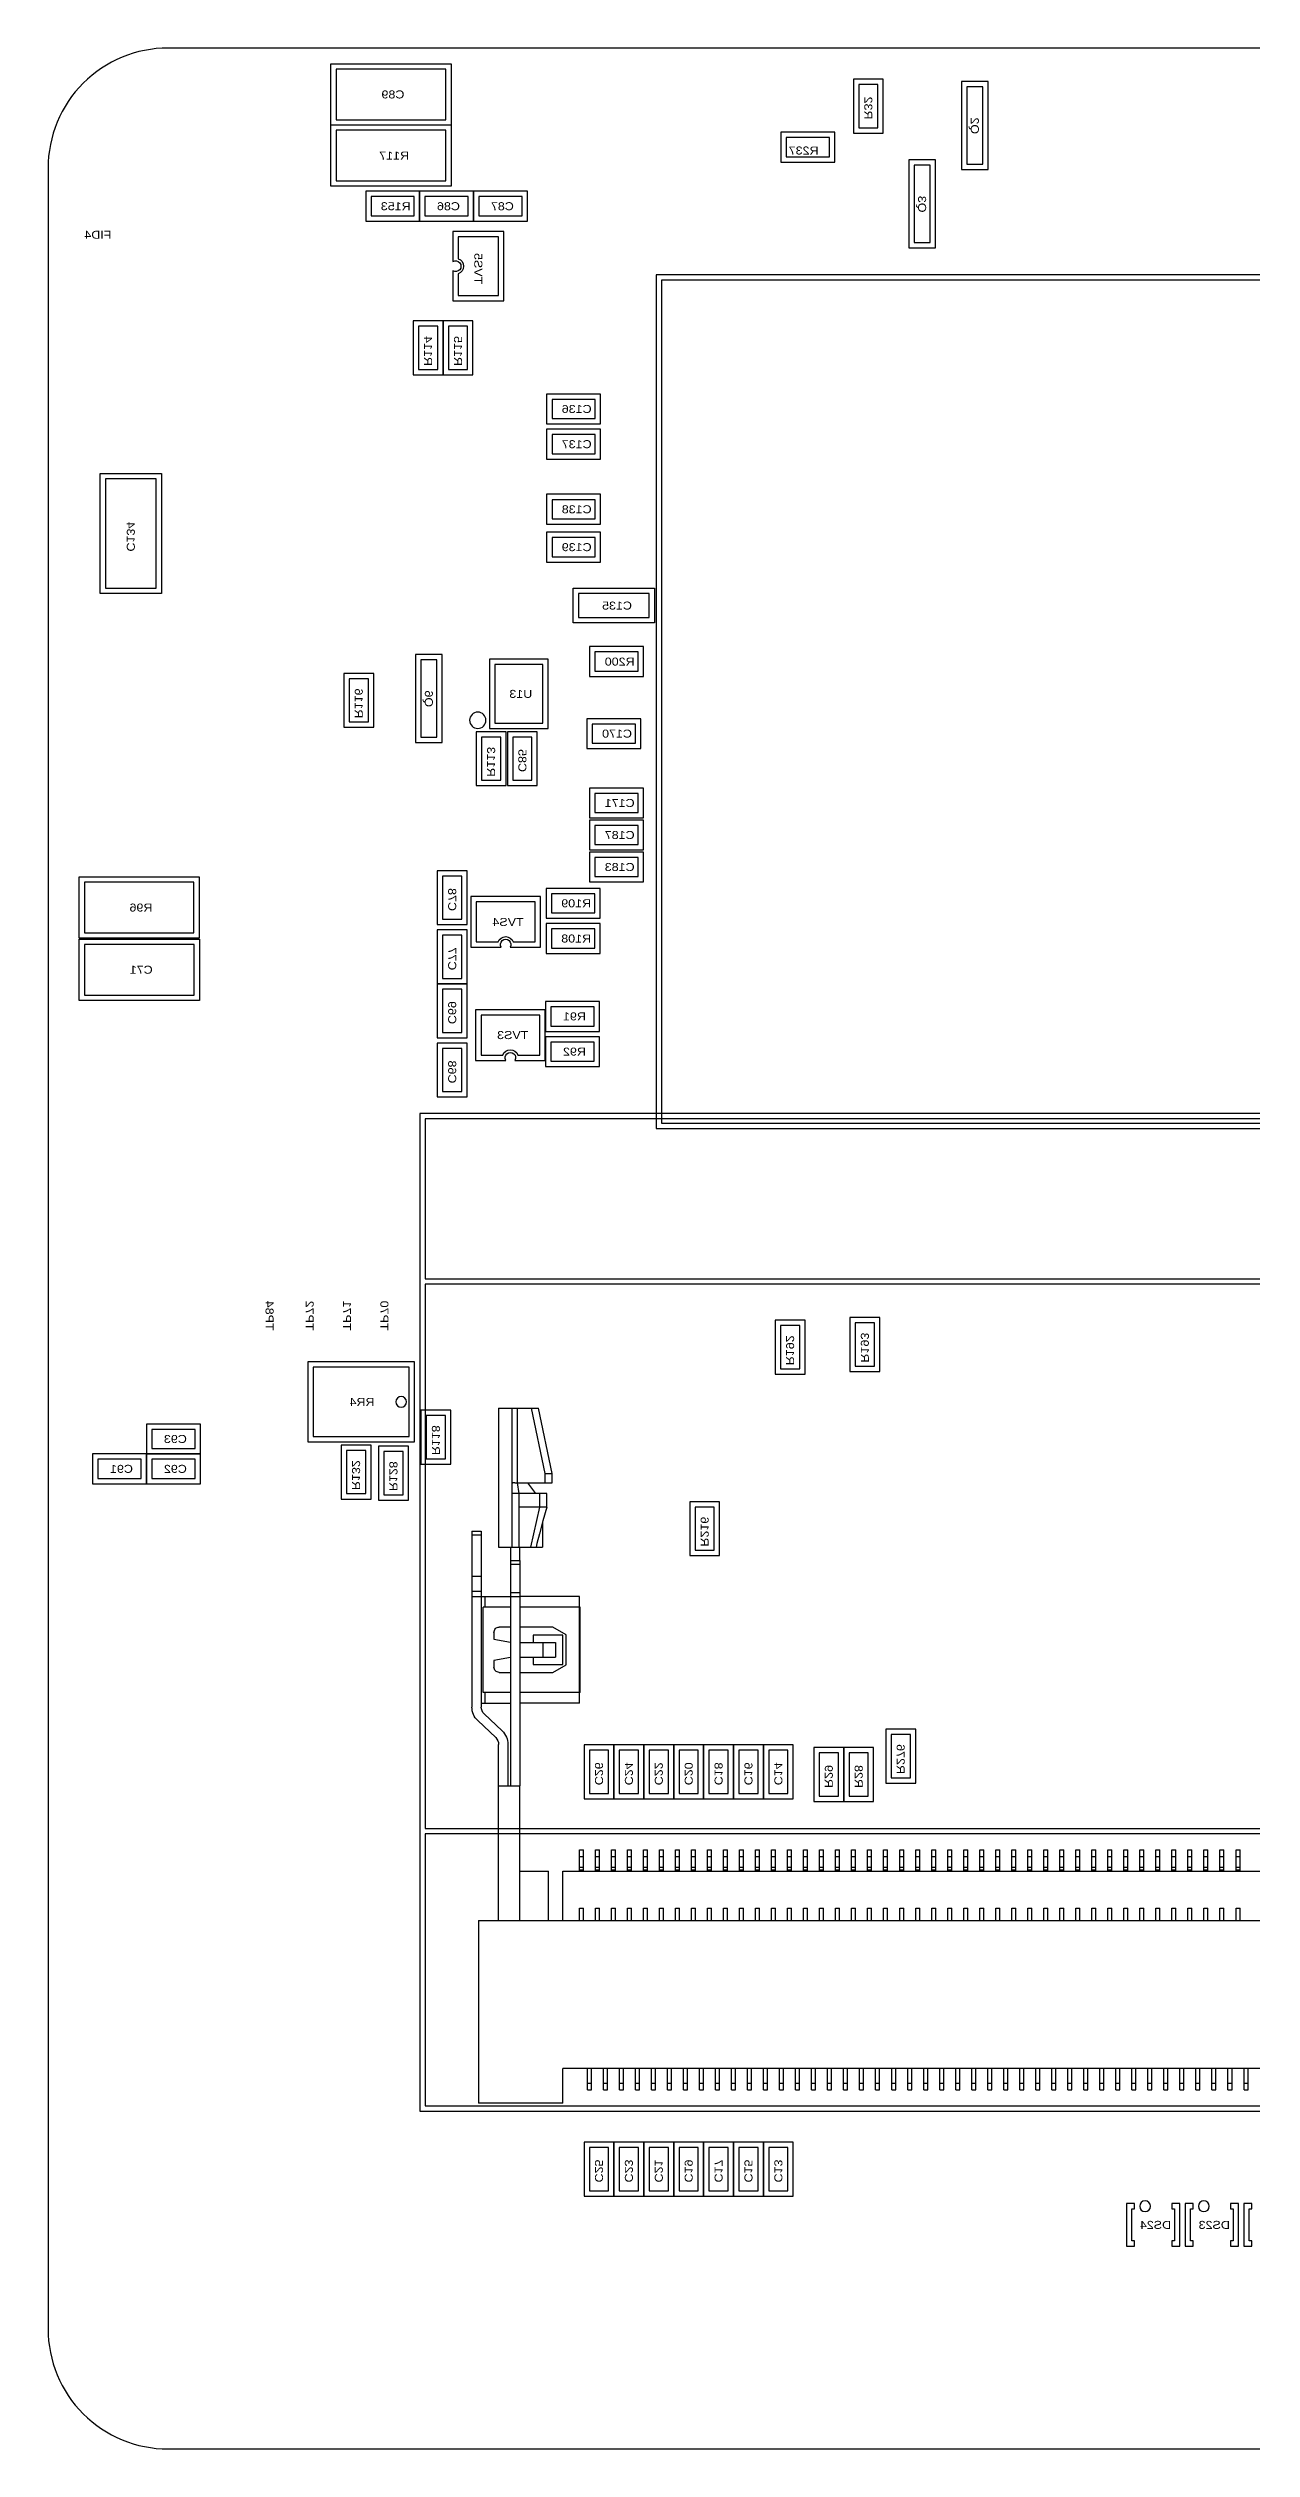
# Model space of a CAD drawing. Extents: x -90 to 0, y 0 to 90.
# Drawn here: x -90 to -44.9, y 0 to 90 of the extents above; entities that cross this region are included whole.
import ezdxf

# ---------------------------------------------------------------- set-up
doc = ezdxf.new("R2010")
doc.units = 0
for name, color, linetype in [('BOARD', 85, 'CONTINUOUS'), ('COMPONENTI', 12, 'CONTINUOUS'), ('REFERENCE', 142, 'CONTINUOUS')]:
    doc.layers.add(name, color=color, linetype=linetype)

msp = doc.modelspace()

# ---------------------------------------------------------------- linework, layer by layer
at = {"layer": 'BOARD'}
msp.add_lwpolyline([(-85.5, 0), (-4.5, 0, 0.414214), (0, 4.5), (0, 85.5, 0.414214), (-4.5, 90), (-85.5, 90, 0.414214), (-90, 85.5), (-90, 4.5, 0.414214)], format="xyb", close=True, dxfattribs=at)
at = {"layer": 'COMPONENTI'}
for points in [[(-74.9, 89.41), (-74.9, 87.11), (-79.4, 87.11), (-79.4, 89.41)], [(-79.2, 87.31), (-75.1, 87.31), (-75.1, 89.21), (-79.2, 89.21)], [(-59.83, 86.81), (-58.71, 86.81), (-58.71, 88.83), (-59.83, 88.83)], [(-59.63, 88.63), (-59.63, 87.01), (-58.91, 87.01), (-58.91, 88.63)], [(-54.78, 88.75), (-55.78, 88.75), (-55.78, 85.45), (-54.78, 85.45)], [(-54.98, 85.65), (-54.98, 88.55), (-55.58, 88.55), (-55.58, 85.65)], [(-74.9, 87.12), (-74.9, 84.82), (-79.4, 84.82), (-79.4, 87.12)], [(-79.2, 85.02), (-75.1, 85.02), (-75.1, 86.92), (-79.2, 86.92)], [(-60.525, 85.725), (-60.525, 86.845), (-62.545, 86.845), (-62.545, 85.725)], [(-62.345, 85.925), (-60.725, 85.925), (-60.725, 86.645), (-62.345, 86.645)], [(-57.755, 82.51), (-56.755, 82.51), (-56.755, 85.81), (-57.755, 85.81)], [(-57.555, 85.61), (-57.555, 82.71), (-56.955, 82.71), (-56.955, 85.61)], [(-78.1, 84.63), (-78.1, 83.51), (-76.08, 83.51), (-76.08, 84.63)], [(-74.06, 83.51), (-74.06, 84.63), (-76.08, 84.63), (-76.08, 83.51)], [(-74.06, 84.63), (-74.06, 83.51), (-72.04, 83.51), (-72.04, 84.63)], [(-76.28, 84.43), (-77.9, 84.43), (-77.9, 83.71), (-76.28, 83.71)], [(-75.88, 83.71), (-74.26, 83.71), (-74.26, 84.43), (-75.88, 84.43)], [(-72.24, 84.43), (-73.86, 84.43), (-73.86, 83.71), (-72.24, 83.71)], [(-10.72, 81.5), (-67.22, 81.5), (-67.22, 49.5), (-10.72, 49.5)], [(-43.02, 49.7), (-43.02, 81.3), (-67.02, 81.3), (-67.02, 49.7)], [(-76.32, 77.75), (-75.2, 77.75), (-75.2, 79.77), (-76.32, 79.77)], [(-76.12, 79.57), (-76.12, 77.95), (-75.4, 77.95), (-75.4, 79.57)], [(-75.2, 77.75), (-74.08, 77.75), (-74.08, 79.77), (-75.2, 79.77)], [(-75, 79.57), (-75, 77.95), (-74.28, 77.95), (-74.28, 79.57)], [(-71.32, 77.03), (-71.32, 75.91), (-69.3, 75.91), (-69.3, 77.03)], [(-69.5, 76.83), (-71.12, 76.83), (-71.12, 76.11), (-69.5, 76.11)], [(-71.32, 75.71), (-71.32, 74.59), (-69.3, 74.59), (-69.3, 75.71)], [(-69.5, 75.51), (-71.12, 75.51), (-71.12, 74.79), (-69.5, 74.79)], [(-85.75, 69.55), (-88.05, 69.55), (-88.05, 74.05), (-85.75, 74.05)], [(-87.85, 73.85), (-87.85, 69.75), (-85.95, 69.75), (-85.95, 73.85)], [(-71.32, 73.27), (-71.32, 72.15), (-69.3, 72.15), (-69.3, 73.27)], [(-69.5, 73.07), (-71.12, 73.07), (-71.12, 72.35), (-69.5, 72.35)], [(-71.32, 71.85), (-71.32, 70.73), (-69.3, 70.73), (-69.3, 71.85)], [(-69.5, 71.65), (-71.12, 71.65), (-71.12, 70.93), (-69.5, 70.93)], [(-70.325, 68.45), (-70.325, 69.75), (-67.275, 69.75), (-67.275, 68.45)], [(-67.475, 69.55), (-70.125, 69.55), (-70.125, 68.65), (-67.475, 68.65)], [(-69.71, 67.56), (-69.71, 66.44), (-67.69, 66.44), (-67.69, 67.56)], [(-76.235, 63.97), (-75.235, 63.97), (-75.235, 67.27), (-76.235, 67.27)], [(-76.035, 67.07), (-76.035, 64.17), (-75.435, 64.17), (-75.435, 67.07)], [(-73.46, 67.09), (-73.46, 64.49), (-71.26, 64.49), (-71.26, 67.09)], [(-71.46, 66.89), (-73.26, 66.89), (-73.26, 64.69), (-71.46, 64.69)], [(-67.89, 67.36), (-69.51, 67.36), (-69.51, 66.64), (-67.89, 66.64)], [(-77.8, 66.56), (-78.92, 66.56), (-78.92, 64.54), (-77.8, 64.54)], [(-78, 64.74), (-78, 66.36), (-78.72, 66.36), (-78.72, 64.74)], [(-69.81, 64.86), (-69.81, 63.74), (-67.79, 63.74), (-67.79, 64.86)], [(-73.96, 62.35), (-72.84, 62.35), (-72.84, 64.37), (-73.96, 64.37)], [(-73.76, 64.17), (-73.76, 62.55), (-73.04, 62.55), (-73.04, 64.17)], [(-71.67, 64.37), (-72.79, 64.37), (-72.79, 62.35), (-71.67, 62.35)], [(-71.87, 62.55), (-71.87, 64.17), (-72.59, 64.17), (-72.59, 62.55)], [(-67.99, 64.66), (-69.61, 64.66), (-69.61, 63.94), (-67.99, 63.94)], [(-69.71, 62.26), (-69.71, 61.14), (-67.69, 61.14), (-67.69, 62.26)], [(-67.89, 62.06), (-69.51, 62.06), (-69.51, 61.34), (-67.89, 61.34)], [(-69.71, 61.06), (-69.71, 59.94), (-67.69, 59.94), (-67.69, 61.06)], [(-67.89, 60.86), (-69.51, 60.86), (-69.51, 60.14), (-67.89, 60.14)], [(-69.71, 59.86), (-69.71, 58.74), (-67.69, 58.74), (-67.69, 59.86)], [(-67.89, 59.66), (-69.51, 59.66), (-69.51, 58.94), (-67.89, 58.94)], [(-88.84, 56.63), (-88.84, 58.93), (-84.34, 58.93), (-84.34, 56.63)], [(-84.54, 58.73), (-88.64, 58.73), (-88.64, 56.83), (-84.54, 56.83)], [(-75.42, 57.14), (-74.3, 57.14), (-74.3, 59.16), (-75.42, 59.16)], [(-75.22, 58.96), (-75.22, 57.34), (-74.5, 57.34), (-74.5, 58.96)], [(-69.32, 57.38), (-69.32, 58.5), (-71.34, 58.5), (-71.34, 57.38)], [(-71.14, 57.58), (-69.52, 57.58), (-69.52, 58.3), (-71.14, 58.3)], [(-74.3, 56.94), (-75.42, 56.94), (-75.42, 54.92), (-74.3, 54.92)], [(-74.5, 55.12), (-74.5, 56.74), (-75.22, 56.74), (-75.22, 55.12)], [(-69.32, 56.06), (-69.32, 57.18), (-71.34, 57.18), (-71.34, 56.06)], [(-71.14, 56.26), (-69.52, 56.26), (-69.52, 56.98), (-71.14, 56.98)], [(-88.83, 54.3), (-88.83, 56.6), (-84.33, 56.6), (-84.33, 54.3)], [(-84.53, 56.4), (-88.63, 56.4), (-88.63, 54.5), (-84.53, 54.5)], [(-75.42, 52.9), (-74.3, 52.9), (-74.3, 54.92), (-75.42, 54.92)], [(-75.22, 54.72), (-75.22, 53.1), (-74.5, 53.1), (-74.5, 54.72)], [(-69.34, 53.14), (-69.34, 54.26), (-71.36, 54.26), (-71.36, 53.14)], [(-71.16, 53.34), (-69.54, 53.34), (-69.54, 54.06), (-71.16, 54.06)], [(-74.3, 52.7), (-75.42, 52.7), (-75.42, 50.68), (-74.3, 50.68)], [(-74.5, 50.88), (-74.5, 52.5), (-75.22, 52.5), (-75.22, 50.88)], [(-69.34, 51.82), (-69.34, 52.94), (-71.36, 52.94), (-71.36, 51.82)], [(-71.16, 52.02), (-69.54, 52.02), (-69.54, 52.74), (-71.16, 52.74)], [(-0.67, 12.66), (-0.67, 50.06), (-76.07, 50.06), (-76.07, 12.66)], [(-75.87, 43.86), (-0.87, 43.86), (-0.87, 49.86), (-75.87, 49.86)], [(-75.87, 23.26), (-0.87, 23.26), (-0.87, 43.66), (-75.87, 43.66)], [(-62.76, 40.29), (-61.64, 40.29), (-61.64, 42.31), (-62.76, 42.31)], [(-58.84, 42.41), (-59.96, 42.41), (-59.96, 40.39), (-58.84, 40.39)], [(-62.56, 42.11), (-62.56, 40.49), (-61.84, 40.49), (-61.84, 42.11)], [(-59.04, 40.59), (-59.04, 42.21), (-59.76, 42.21), (-59.76, 40.59)], [(-76.27, 37.75), (-76.27, 40.75), (-80.27, 40.75), (-80.27, 37.75)], [(-80.07, 37.95), (-76.47, 37.95), (-76.47, 40.55), (-80.07, 40.55)], [(-74.91, 38.94), (-76.03, 38.94), (-76.03, 36.92), (-74.91, 36.92)], [(-75.11, 37.12), (-75.11, 38.74), (-75.83, 38.74), (-75.83, 37.12)], [(-84.29, 37.3), (-84.29, 38.42), (-86.31, 38.42), (-86.31, 37.3)], [(-86.11, 37.5), (-84.49, 37.5), (-84.49, 38.22), (-86.11, 38.22)], [(-88.33, 37.3), (-88.33, 36.18), (-86.31, 36.18), (-86.31, 37.3)], [(-86.51, 37.1), (-88.13, 37.1), (-88.13, 36.38), (-86.51, 36.38)], [(-84.29, 36.18), (-84.29, 37.3), (-86.31, 37.3), (-86.31, 36.18)], [(-86.11, 36.38), (-84.49, 36.38), (-84.49, 37.1), (-86.11, 37.1)], [(-77.9, 37.63), (-79.02, 37.63), (-79.02, 35.61), (-77.9, 35.61)], [(-78.1, 35.81), (-78.1, 37.43), (-78.82, 37.43), (-78.82, 35.81)], [(-77.62, 35.57), (-76.5, 35.57), (-76.5, 37.59), (-77.62, 37.59)], [(-77.42, 37.39), (-77.42, 35.77), (-76.7, 35.77), (-76.7, 37.39)], [(-64.84, 35.51), (-65.96, 35.51), (-65.96, 33.49), (-64.84, 33.49)], [(-65.04, 33.69), (-65.04, 35.31), (-65.76, 35.31), (-65.76, 33.69)], [(-69.92, 24.37), (-68.8, 24.37), (-68.8, 26.39), (-69.92, 26.39)], [(-69.72, 26.19), (-69.72, 24.57), (-69, 24.57), (-69, 26.19)], [(-68.8, 24.37), (-67.68, 24.37), (-67.68, 26.39), (-68.8, 26.39)], [(-68.6, 26.19), (-68.6, 24.57), (-67.88, 24.57), (-67.88, 26.19)], [(-67.68, 24.37), (-66.56, 24.37), (-66.56, 26.39), (-67.68, 26.39)], [(-67.48, 26.19), (-67.48, 24.57), (-66.76, 24.57), (-66.76, 26.19)], [(-66.56, 24.37), (-65.44, 24.37), (-65.44, 26.39), (-66.56, 26.39)], [(-66.36, 26.19), (-66.36, 24.57), (-65.64, 24.57), (-65.64, 26.19)], [(-65.44, 24.37), (-64.32, 24.37), (-64.32, 26.39), (-65.44, 26.39)], [(-65.24, 26.19), (-65.24, 24.57), (-64.52, 24.57), (-64.52, 26.19)], [(-64.32, 24.37), (-63.2, 24.37), (-63.2, 26.39), (-64.32, 26.39)], [(-64.12, 26.19), (-64.12, 24.57), (-63.4, 24.57), (-63.4, 26.19)], [(-63.2, 24.37), (-62.08, 24.37), (-62.08, 26.39), (-63.2, 26.39)], [(-63, 26.19), (-63, 24.57), (-62.28, 24.57), (-62.28, 26.19)], [(-61.31, 24.27), (-60.19, 24.27), (-60.19, 26.29), (-61.31, 26.29)], [(-60.19, 24.27), (-59.07, 24.27), (-59.07, 26.29), (-60.19, 26.29)], [(-57.49, 26.98), (-58.61, 26.98), (-58.61, 24.96), (-57.49, 24.96)], [(-57.69, 25.16), (-57.69, 26.78), (-58.41, 26.78), (-58.41, 25.16)], [(-61.11, 26.09), (-61.11, 24.47), (-60.39, 24.47), (-60.39, 26.09)], [(-59.99, 26.09), (-59.99, 24.47), (-59.27, 24.47), (-59.27, 26.09)], [(-75.87, 12.86), (-0.87, 12.86), (-0.87, 23.06), (-75.87, 23.06)], [(-69.92, 9.48), (-68.8, 9.48), (-68.8, 11.5), (-69.92, 11.5)], [(-69.72, 11.3), (-69.72, 9.68), (-69, 9.68), (-69, 11.3)], [(-68.8, 9.48), (-67.68, 9.48), (-67.68, 11.5), (-68.8, 11.5)], [(-68.6, 11.3), (-68.6, 9.68), (-67.88, 9.68), (-67.88, 11.3)], [(-67.68, 9.48), (-66.56, 9.48), (-66.56, 11.5), (-67.68, 11.5)], [(-67.48, 11.3), (-67.48, 9.68), (-66.76, 9.68), (-66.76, 11.3)], [(-66.56, 9.48), (-65.44, 9.48), (-65.44, 11.5), (-66.56, 11.5)], [(-66.36, 11.3), (-66.36, 9.68), (-65.64, 9.68), (-65.64, 11.3)], [(-65.44, 9.48), (-64.32, 9.48), (-64.32, 11.5), (-65.44, 11.5)], [(-65.24, 11.3), (-65.24, 9.68), (-64.52, 9.68), (-64.52, 11.3)], [(-64.32, 9.48), (-63.2, 9.48), (-63.2, 11.5), (-64.32, 11.5)], [(-64.12, 11.3), (-64.12, 9.68), (-63.4, 9.68), (-63.4, 11.3)], [(-63.2, 9.48), (-62.08, 9.48), (-62.08, 11.5), (-63.2, 11.5)], [(-63, 11.3), (-63, 9.68), (-62.28, 9.68), (-62.28, 11.3)], [(-49.6, 9.2), (-49.6, 7.6), (-49.3, 7.6), (-49.3, 7.8), (-49.4, 7.8), (-49.4, 9), (-49.3, 9), (-49.3, 9.2)], [(-47.9, 9.2), (-47.9, 9), (-47.8, 9), (-47.8, 7.8), (-47.9, 7.8), (-47.9, 7.6), (-47.6, 7.6), (-47.6, 9.2)], [(-47.4, 9.2), (-47.4, 7.6), (-47.1, 7.6), (-47.1, 7.8), (-47.2, 7.8), (-47.2, 9), (-47.1, 9), (-47.1, 9.2)], [(-45.7, 9.2), (-45.7, 9), (-45.6, 9), (-45.6, 7.8), (-45.7, 7.8), (-45.7, 7.6), (-45.4, 7.6), (-45.4, 9.2)], [(-45.2, 9.2), (-45.2, 7.6), (-44.9, 7.6), (-44.9, 7.8), (-45, 7.8), (-45, 9), (-44.9, 9), (-44.9, 9.2)]]:
    msp.add_lwpolyline(points, close=True, dxfattribs=at)
for points in [[(-72.93, 83.12), (-74.83, 83.12), (-74.83, 81.9932, -1.732076), (-74.83, 81.6468), (-74.83, 80.52), (-72.93, 80.52)], [(-73.13, 80.72), (-73.13, 82.92), (-74.63, 82.92), (-74.63, 82.1028, -0.707071), (-74.63, 81.5372), (-74.63, 80.72)], [(-73.5941, 64.8, 1), (-74.2059, 64.8, 1)], [(-74.155, 58.19), (-74.155, 56.29), (-73.0282, 56.29, -1.732076), (-72.6818, 56.29), (-71.555, 56.29), (-71.555, 58.19)], [(-71.755, 57.99), (-73.955, 57.99), (-73.955, 56.49), (-73.1378, 56.49, -0.707071), (-72.5722, 56.49), (-71.755, 56.49)], [(-73.98, 53.95), (-73.98, 52.05), (-72.8532, 52.05, -1.732076), (-72.5068, 52.05), (-71.38, 52.05), (-71.38, 53.95)], [(-71.58, 53.75), (-73.78, 53.75), (-73.78, 52.25), (-72.9628, 52.25, -0.707071), (-72.3972, 52.25), (-71.58, 52.25)], [(-76.57, 39.25, 1), (-76.97, 39.25, 1)], [(-48.6961, 9.1, 1), (-49.1039, 9.1, 1)], [(-46.4961, 9.1, 1), (-46.9039, 9.1, 1)]]:
    msp.add_lwpolyline(points, format="xyb", close=True, dxfattribs=at)
for points in [[(-73.12, 39.01), (-71.625, 39.01)], [(-73.12, 39.01), (-73.12, 33.81)], [(-72.62, 39.01), (-72.62, 33.81)], [(-72.4141, 36.21), (-72.4141, 39.01)], [(-71.3802, 36.56), (-71.8844, 39.01)], [(-71.12, 36.56), (-71.625, 39.01)], [(-72.62, 36.21), (-72.5933, 36.21)], [(-72.4141, 36.21), (-71.12, 36.21)], [(-72.3531, 35.81), (-72.4141, 36.21)], [(-71.7243, 35.81), (-72.02, 36.21)], [(-71.3802, 36.56), (-71.12, 36.56)], [(-71.3802, 36.21), (-71.3802, 36.56)], [(-71.12, 36.21), (-71.12, 36.56)], [(-71.3193, 35.81), (-72.62, 35.81)], [(-72.3531, 33.81), (-72.3531, 35.81)], [(-71.3193, 35.31), (-72.3531, 35.31)], [(-71.9082, 33.81), (-71.5747, 35.31)], [(-71.5747, 35.31), (-71.5747, 35.81)], [(-71.3193, 35.31), (-71.4603, 34.7884)], [(-71.3193, 35.31), (-71.3193, 35.81)], [(-74.12, 34.41), (-73.77, 34.41)], [(-74.12, 34.41), (-74.12, 27.81)], [(-74.12, 34.2718), (-73.77, 34.2718)], [(-73.77, 34.41), (-73.77, 27.81)], [(-71.59, 34.3018), (-71.6847, 33.9381)], [(-71.4603, 34.7884), (-71.59, 34.3018)], [(-71.47, 34.752), (-71.47, 33.81)], [(-73.12, 33.81), (-71.47, 33.81)], [(-72.67, 33.81), (-72.67, 33.31)], [(-72.67, 33.31), (-72.32, 33.31)], [(-72.67, 33.31), (-72.67, 24.86)], [(-72.32, 33.31), (-72.32, 33.81)], [(-72.32, 33.31), (-72.32, 24.86)], [(-71.6841, 33.9407), (-71.7176, 33.81)], [(-71.7018, 33.8712), (-71.7173, 33.81)], [(-74.12, 32.7128), (-73.77, 32.7128)], [(-72.67, 33.1709), (-72.32, 33.1709)], [(-74.12, 32.16), (-73.77, 32.16)], [(-74.12, 31.96), (-72.67, 31.96)], [(-72.67, 31.56), (-73.695, 31.56)], [(-73.695, 28.36), (-73.695, 31.56)], [(-73.62, 31.56), (-73.62, 31.96)], [(-72.67, 32.0991), (-72.32, 32.0991)], [(-72.67, 31.96), (-72.32, 31.96)], [(-70.095, 31.96), (-72.32, 31.96)], [(-70.07, 31.56), (-72.32, 31.56)], [(-70.095, 27.96), (-70.095, 31.96)], [(-70.07, 28.36), (-70.07, 31.56)], [(-73.295, 30.61), (-73.295, 30.36)], [(-72.67, 30.81), (-73.095, 30.81)], [(-71.095, 30.81), (-72.32, 30.81)], [(-70.595, 30.5213), (-71.095, 30.81)], [(-73.295, 30.36), (-72.67, 30.2484)], [(-72.32, 30.235), (-70.995, 30.235)], [(-70.72, 30.51), (-71.82, 30.51)], [(-71.82, 30.51), (-71.82, 30.235)], [(-71.445, 29.685), (-71.445, 30.235)], [(-70.995, 30.235), (-70.995, 29.685)], [(-70.72, 29.41), (-70.72, 30.51)], [(-70.595, 29.3987), (-70.595, 30.5213)], [(-72.67, 29.6716), (-73.295, 29.56)], [(-73.295, 29.56), (-73.295, 29.31)], [(-73.095, 29.11), (-72.67, 29.11)], [(-72.32, 29.685), (-70.995, 29.685)], [(-72.32, 29.11), (-71.095, 29.11)], [(-71.82, 29.685), (-71.82, 29.41)], [(-71.82, 29.41), (-70.72, 29.41)], [(-71.095, 29.11), (-70.595, 29.3987)], [(-73.77, 27.96), (-72.67, 27.96)], [(-72.67, 28.36), (-73.695, 28.36)], [(-73.62, 27.96), (-73.62, 28.36)], [(-70.07, 28.36), (-72.32, 28.36)], [(-70.095, 27.96), (-72.32, 27.96)], [(-73.2291, 26.6639), (-73.9018, 27.3022)], [(-73.6609, 27.5561), (-72.9882, 26.9178)], [(-73.12, 19.81), (-73.12, 26.41)], [(-72.77, 26.41), (-72.77, 24.86)], [(-73.12, 24.86), (-72.32, 24.86)], [(-72.32, 19.81), (-72.32, 24.86)], [(-72.32, 21.66), (-71.25, 21.66)], [(-71.25, 19.81), (-71.25, 21.66)], [(-70.72, 21.66), (-22.17, 21.66)], [(-70.72, 19.81), (-70.72, 21.66)], [(-70.095, 22.46), (-69.945, 22.46)], [(-70.095, 21.66), (-70.095, 22.46)], [(-70.095, 22.21), (-69.945, 22.21)], [(-70.095, 21.81), (-69.945, 21.81)], [(-70.095, 21.71), (-69.945, 21.71)], [(-69.945, 21.66), (-69.945, 22.46)], [(-69.495, 22.46), (-69.345, 22.46)], [(-69.495, 21.66), (-69.495, 22.46)], [(-69.495, 22.21), (-69.345, 22.21)], [(-69.495, 21.81), (-69.345, 21.81)], [(-69.495, 21.71), (-69.345, 21.71)], [(-69.345, 21.66), (-69.345, 22.46)], [(-68.895, 22.46), (-68.745, 22.46)], [(-68.895, 21.66), (-68.895, 22.46)], [(-68.895, 22.21), (-68.745, 22.21)], [(-68.895, 21.81), (-68.745, 21.81)], [(-68.895, 21.71), (-68.745, 21.71)], [(-68.745, 21.66), (-68.745, 22.46)], [(-68.295, 22.46), (-68.145, 22.46)], [(-68.295, 21.66), (-68.295, 22.46)], [(-68.295, 22.21), (-68.145, 22.21)], [(-68.295, 21.81), (-68.145, 21.81)], [(-68.295, 21.71), (-68.145, 21.71)], [(-68.145, 21.66), (-68.145, 22.46)], [(-67.695, 22.46), (-67.545, 22.46)], [(-67.695, 21.66), (-67.695, 22.46)], [(-67.695, 22.21), (-67.545, 22.21)], [(-67.695, 21.81), (-67.545, 21.81)], [(-67.695, 21.71), (-67.545, 21.71)], [(-67.545, 21.66), (-67.545, 22.46)], [(-67.095, 22.46), (-66.945, 22.46)], [(-67.095, 21.66), (-67.095, 22.46)], [(-67.095, 22.21), (-66.945, 22.21)], [(-67.095, 21.81), (-66.945, 21.81)], [(-67.095, 21.71), (-66.945, 21.71)], [(-66.945, 21.66), (-66.945, 22.46)], [(-66.495, 22.46), (-66.345, 22.46)], [(-66.495, 21.66), (-66.495, 22.46)], [(-66.495, 22.21), (-66.345, 22.21)], [(-66.495, 21.81), (-66.345, 21.81)], [(-66.495, 21.71), (-66.345, 21.71)], [(-66.345, 21.66), (-66.345, 22.46)], [(-65.895, 22.46), (-65.745, 22.46)], [(-65.895, 21.66), (-65.895, 22.46)], [(-65.895, 22.21), (-65.745, 22.21)], [(-65.895, 21.81), (-65.745, 21.81)], [(-65.895, 21.71), (-65.745, 21.71)], [(-65.745, 21.66), (-65.745, 22.46)], [(-65.295, 22.46), (-65.145, 22.46)], [(-65.295, 21.66), (-65.295, 22.46)], [(-65.295, 22.21), (-65.145, 22.21)], [(-65.295, 21.81), (-65.145, 21.81)], [(-65.295, 21.71), (-65.145, 21.71)], [(-65.145, 21.66), (-65.145, 22.46)], [(-64.695, 22.46), (-64.545, 22.46)], [(-64.695, 21.66), (-64.695, 22.46)], [(-64.695, 22.21), (-64.545, 22.21)], [(-64.695, 21.81), (-64.545, 21.81)], [(-64.695, 21.71), (-64.545, 21.71)], [(-64.545, 21.66), (-64.545, 22.46)], [(-64.095, 22.46), (-63.945, 22.46)], [(-64.095, 21.66), (-64.095, 22.46)], [(-64.095, 22.21), (-63.945, 22.21)], [(-64.095, 21.81), (-63.945, 21.81)], [(-64.095, 21.71), (-63.945, 21.71)], [(-63.945, 21.66), (-63.945, 22.46)], [(-63.495, 22.46), (-63.345, 22.46)], [(-63.495, 21.66), (-63.495, 22.46)], [(-63.495, 22.21), (-63.345, 22.21)], [(-63.495, 21.81), (-63.345, 21.81)], [(-63.495, 21.71), (-63.345, 21.71)], [(-63.345, 21.66), (-63.345, 22.46)], [(-62.895, 22.46), (-62.745, 22.46)], [(-62.895, 21.66), (-62.895, 22.46)], [(-62.895, 22.21), (-62.745, 22.21)], [(-62.895, 21.81), (-62.745, 21.81)], [(-62.895, 21.71), (-62.745, 21.71)], [(-62.745, 21.66), (-62.745, 22.46)], [(-62.295, 22.46), (-62.145, 22.46)], [(-62.295, 21.66), (-62.295, 22.46)], [(-62.295, 22.21), (-62.145, 22.21)], [(-62.295, 21.81), (-62.145, 21.81)], [(-62.295, 21.71), (-62.145, 21.71)], [(-62.145, 21.66), (-62.145, 22.46)], [(-61.695, 22.46), (-61.545, 22.46)], [(-61.695, 21.66), (-61.695, 22.46)], [(-61.695, 22.21), (-61.545, 22.21)], [(-61.695, 21.81), (-61.545, 21.81)], [(-61.695, 21.71), (-61.545, 21.71)], [(-61.545, 21.66), (-61.545, 22.46)], [(-61.095, 22.46), (-60.945, 22.46)], [(-61.095, 21.66), (-61.095, 22.46)], [(-61.095, 22.21), (-60.945, 22.21)], [(-61.095, 21.81), (-60.945, 21.81)], [(-61.095, 21.71), (-60.945, 21.71)], [(-60.945, 21.66), (-60.945, 22.46)], [(-60.495, 22.46), (-60.345, 22.46)], [(-60.495, 21.66), (-60.495, 22.46)], [(-60.495, 22.21), (-60.345, 22.21)], [(-60.495, 21.81), (-60.345, 21.81)], [(-60.495, 21.71), (-60.345, 21.71)], [(-60.345, 21.66), (-60.345, 22.46)], [(-59.895, 22.46), (-59.745, 22.46)], [(-59.895, 21.66), (-59.895, 22.46)], [(-59.895, 22.21), (-59.745, 22.21)], [(-59.895, 21.81), (-59.745, 21.81)], [(-59.895, 21.71), (-59.745, 21.71)], [(-59.745, 21.66), (-59.745, 22.46)], [(-59.295, 22.46), (-59.145, 22.46)], [(-59.295, 21.66), (-59.295, 22.46)], [(-59.295, 22.21), (-59.145, 22.21)], [(-59.295, 21.81), (-59.145, 21.81)], [(-59.295, 21.71), (-59.145, 21.71)], [(-59.145, 21.66), (-59.145, 22.46)], [(-58.695, 22.46), (-58.545, 22.46)], [(-58.695, 21.66), (-58.695, 22.46)], [(-58.695, 22.21), (-58.545, 22.21)], [(-58.695, 21.81), (-58.545, 21.81)], [(-58.695, 21.71), (-58.545, 21.71)], [(-58.545, 21.66), (-58.545, 22.46)], [(-58.095, 22.46), (-57.945, 22.46)], [(-58.095, 21.66), (-58.095, 22.46)], [(-58.095, 22.21), (-57.945, 22.21)], [(-58.095, 21.81), (-57.945, 21.81)], [(-58.095, 21.71), (-57.945, 21.71)], [(-57.945, 21.66), (-57.945, 22.46)], [(-57.495, 22.46), (-57.345, 22.46)], [(-57.495, 21.66), (-57.495, 22.46)], [(-57.495, 22.21), (-57.345, 22.21)], [(-57.495, 21.81), (-57.345, 21.81)], [(-57.495, 21.71), (-57.345, 21.71)], [(-57.345, 21.66), (-57.345, 22.46)], [(-56.895, 22.46), (-56.745, 22.46)], [(-56.895, 21.66), (-56.895, 22.46)], [(-56.895, 22.21), (-56.745, 22.21)], [(-56.895, 21.81), (-56.745, 21.81)], [(-56.895, 21.71), (-56.745, 21.71)], [(-56.745, 21.66), (-56.745, 22.46)], [(-56.295, 22.46), (-56.145, 22.46)], [(-56.295, 21.66), (-56.295, 22.46)], [(-56.295, 22.21), (-56.145, 22.21)], [(-56.295, 21.81), (-56.145, 21.81)], [(-56.295, 21.71), (-56.145, 21.71)], [(-56.145, 21.66), (-56.145, 22.46)], [(-55.695, 22.46), (-55.545, 22.46)], [(-55.695, 21.66), (-55.695, 22.46)], [(-55.695, 22.21), (-55.545, 22.21)], [(-55.695, 21.81), (-55.545, 21.81)], [(-55.695, 21.71), (-55.545, 21.71)], [(-55.545, 21.66), (-55.545, 22.46)], [(-55.095, 22.46), (-54.945, 22.46)], [(-55.095, 21.66), (-55.095, 22.46)], [(-55.095, 22.21), (-54.945, 22.21)], [(-55.095, 21.81), (-54.945, 21.81)], [(-55.095, 21.71), (-54.945, 21.71)], [(-54.945, 21.66), (-54.945, 22.46)], [(-54.495, 22.46), (-54.345, 22.46)], [(-54.495, 21.66), (-54.495, 22.46)], [(-54.495, 22.21), (-54.345, 22.21)], [(-54.495, 21.81), (-54.345, 21.81)], [(-54.495, 21.71), (-54.345, 21.71)], [(-54.345, 21.66), (-54.345, 22.46)], [(-53.895, 22.46), (-53.745, 22.46)], [(-53.895, 21.66), (-53.895, 22.46)], [(-53.895, 22.21), (-53.745, 22.21)], [(-53.895, 21.81), (-53.745, 21.81)], [(-53.895, 21.71), (-53.745, 21.71)], [(-53.745, 21.66), (-53.745, 22.46)], [(-53.295, 22.46), (-53.145, 22.46)], [(-53.295, 21.66), (-53.295, 22.46)], [(-53.295, 22.21), (-53.145, 22.21)], [(-53.295, 21.81), (-53.145, 21.81)], [(-53.295, 21.71), (-53.145, 21.71)], [(-53.145, 21.66), (-53.145, 22.46)], [(-52.695, 22.46), (-52.545, 22.46)], [(-52.695, 21.66), (-52.695, 22.46)], [(-52.695, 22.21), (-52.545, 22.21)], [(-52.695, 21.81), (-52.545, 21.81)], [(-52.695, 21.71), (-52.545, 21.71)], [(-52.545, 21.66), (-52.545, 22.46)], [(-52.095, 22.46), (-51.945, 22.46)], [(-52.095, 21.66), (-52.095, 22.46)], [(-52.095, 22.21), (-51.945, 22.21)], [(-52.095, 21.81), (-51.945, 21.81)], [(-52.095, 21.71), (-51.945, 21.71)], [(-51.945, 21.66), (-51.945, 22.46)], [(-51.495, 22.46), (-51.345, 22.46)], [(-51.495, 21.66), (-51.495, 22.46)], [(-51.495, 22.21), (-51.345, 22.21)], [(-51.495, 21.81), (-51.345, 21.81)], [(-51.495, 21.71), (-51.345, 21.71)], [(-51.345, 21.66), (-51.345, 22.46)], [(-50.895, 22.46), (-50.745, 22.46)], [(-50.895, 21.66), (-50.895, 22.46)], [(-50.895, 22.21), (-50.745, 22.21)], [(-50.895, 21.81), (-50.745, 21.81)], [(-50.895, 21.71), (-50.745, 21.71)], [(-50.745, 21.66), (-50.745, 22.46)], [(-50.295, 22.46), (-50.145, 22.46)], [(-50.295, 21.66), (-50.295, 22.46)], [(-50.295, 22.21), (-50.145, 22.21)], [(-50.295, 21.81), (-50.145, 21.81)], [(-50.295, 21.71), (-50.145, 21.71)], [(-50.145, 21.66), (-50.145, 22.46)], [(-49.695, 22.46), (-49.545, 22.46)], [(-49.695, 21.66), (-49.695, 22.46)], [(-49.695, 22.21), (-49.545, 22.21)], [(-49.695, 21.81), (-49.545, 21.81)], [(-49.695, 21.71), (-49.545, 21.71)], [(-49.545, 21.66), (-49.545, 22.46)], [(-49.095, 22.46), (-48.945, 22.46)], [(-49.095, 21.66), (-49.095, 22.46)], [(-49.095, 22.21), (-48.945, 22.21)], [(-49.095, 21.81), (-48.945, 21.81)], [(-49.095, 21.71), (-48.945, 21.71)], [(-48.945, 21.66), (-48.945, 22.46)], [(-48.495, 22.46), (-48.345, 22.46)], [(-48.495, 21.66), (-48.495, 22.46)], [(-48.495, 22.21), (-48.345, 22.21)], [(-48.495, 21.81), (-48.345, 21.81)], [(-48.495, 21.71), (-48.345, 21.71)], [(-48.345, 21.66), (-48.345, 22.46)], [(-47.895, 22.46), (-47.745, 22.46)], [(-47.895, 21.66), (-47.895, 22.46)], [(-47.895, 22.21), (-47.745, 22.21)], [(-47.895, 21.81), (-47.745, 21.81)], [(-47.895, 21.71), (-47.745, 21.71)], [(-47.745, 21.66), (-47.745, 22.46)], [(-47.295, 22.46), (-47.145, 22.46)], [(-47.295, 21.66), (-47.295, 22.46)], [(-47.295, 22.21), (-47.145, 22.21)], [(-47.295, 21.81), (-47.145, 21.81)], [(-47.295, 21.71), (-47.145, 21.71)], [(-47.145, 21.66), (-47.145, 22.46)], [(-46.695, 22.46), (-46.545, 22.46)], [(-46.695, 21.66), (-46.695, 22.46)], [(-46.695, 22.21), (-46.545, 22.21)], [(-46.695, 21.81), (-46.545, 21.81)], [(-46.695, 21.71), (-46.545, 21.71)], [(-46.545, 21.66), (-46.545, 22.46)], [(-46.095, 22.46), (-45.945, 22.46)], [(-46.095, 21.66), (-46.095, 22.46)], [(-46.095, 22.21), (-45.945, 22.21)], [(-46.095, 21.81), (-45.945, 21.81)], [(-46.095, 21.71), (-45.945, 21.71)], [(-45.945, 21.66), (-45.945, 22.46)], [(-45.495, 22.46), (-45.345, 22.46)], [(-45.495, 21.66), (-45.495, 22.46)], [(-45.495, 22.21), (-45.345, 22.21)], [(-45.495, 21.81), (-45.345, 21.81)], [(-45.495, 21.71), (-45.345, 21.71)], [(-45.345, 21.66), (-45.345, 22.46)], [(-73.87, 19.81), (-2.87, 19.81)], [(-73.87, 19.81), (-73.87, 12.96)], [(-70.095, 20.2686), (-69.945, 20.2686)], [(-70.095, 19.81), (-70.095, 20.2686)], [(-69.945, 19.81), (-69.945, 20.2686)], [(-69.495, 20.2686), (-69.345, 20.2686)], [(-69.495, 19.81), (-69.495, 20.2686)], [(-69.345, 19.81), (-69.345, 20.2686)], [(-68.895, 20.2686), (-68.745, 20.2686)], [(-68.895, 19.81), (-68.895, 20.2686)], [(-68.745, 19.81), (-68.745, 20.2686)], [(-68.295, 20.2686), (-68.145, 20.2686)], [(-68.295, 19.81), (-68.295, 20.2686)], [(-68.145, 19.81), (-68.145, 20.2686)], [(-67.695, 20.2686), (-67.545, 20.2686)], [(-67.695, 19.81), (-67.695, 20.2686)], [(-67.545, 19.81), (-67.545, 20.2686)], [(-67.095, 20.2686), (-66.945, 20.2686)], [(-67.095, 19.81), (-67.095, 20.2686)], [(-66.945, 19.81), (-66.945, 20.2686)], [(-66.495, 20.2686), (-66.345, 20.2686)], [(-66.495, 19.81), (-66.495, 20.2686)], [(-66.345, 19.81), (-66.345, 20.2686)], [(-65.895, 20.2686), (-65.745, 20.2686)], [(-65.895, 19.81), (-65.895, 20.2686)], [(-65.745, 19.81), (-65.745, 20.2686)], [(-65.295, 20.2686), (-65.145, 20.2686)], [(-65.295, 19.81), (-65.295, 20.2686)], [(-65.145, 19.81), (-65.145, 20.2686)], [(-64.695, 20.2686), (-64.545, 20.2686)], [(-64.695, 19.81), (-64.695, 20.2686)], [(-64.545, 19.81), (-64.545, 20.2686)], [(-64.095, 20.2686), (-63.945, 20.2686)], [(-64.095, 19.81), (-64.095, 20.2686)], [(-63.945, 19.81), (-63.945, 20.2686)], [(-63.495, 20.2686), (-63.345, 20.2686)], [(-63.495, 19.81), (-63.495, 20.2686)], [(-63.345, 19.81), (-63.345, 20.2686)], [(-62.895, 20.2686), (-62.745, 20.2686)], [(-62.895, 19.81), (-62.895, 20.2686)], [(-62.745, 19.81), (-62.745, 20.2686)], [(-62.295, 20.2686), (-62.145, 20.2686)], [(-62.295, 19.81), (-62.295, 20.2686)], [(-62.145, 19.81), (-62.145, 20.2686)], [(-61.695, 20.2686), (-61.545, 20.2686)], [(-61.695, 19.81), (-61.695, 20.2686)], [(-61.545, 19.81), (-61.545, 20.2686)], [(-61.095, 20.2686), (-60.945, 20.2686)], [(-61.095, 19.81), (-61.095, 20.2686)], [(-60.945, 19.81), (-60.945, 20.2686)], [(-60.495, 20.2686), (-60.345, 20.2686)], [(-60.495, 19.81), (-60.495, 20.2686)], [(-60.345, 19.81), (-60.345, 20.2686)], [(-59.895, 20.2686), (-59.745, 20.2686)], [(-59.895, 19.81), (-59.895, 20.2686)], [(-59.745, 19.81), (-59.745, 20.2686)], [(-59.295, 20.2686), (-59.145, 20.2686)], [(-59.295, 19.81), (-59.295, 20.2686)], [(-59.145, 19.81), (-59.145, 20.2686)], [(-58.695, 20.2686), (-58.545, 20.2686)], [(-58.695, 19.81), (-58.695, 20.2686)], [(-58.545, 19.81), (-58.545, 20.2686)], [(-58.095, 20.2686), (-57.945, 20.2686)], [(-58.095, 19.81), (-58.095, 20.2686)], [(-57.945, 19.81), (-57.945, 20.2686)], [(-57.495, 20.2686), (-57.345, 20.2686)], [(-57.495, 19.81), (-57.495, 20.2686)], [(-57.345, 19.81), (-57.345, 20.2686)], [(-56.895, 20.2686), (-56.745, 20.2686)], [(-56.895, 19.81), (-56.895, 20.2686)], [(-56.745, 19.81), (-56.745, 20.2686)], [(-56.295, 20.2686), (-56.145, 20.2686)], [(-56.295, 19.81), (-56.295, 20.2686)], [(-56.145, 19.81), (-56.145, 20.2686)], [(-55.695, 20.2686), (-55.545, 20.2686)], [(-55.695, 19.81), (-55.695, 20.2686)], [(-55.545, 19.81), (-55.545, 20.2686)], [(-55.095, 20.2686), (-54.945, 20.2686)], [(-55.095, 19.81), (-55.095, 20.2686)], [(-54.945, 19.81), (-54.945, 20.2686)], [(-54.495, 20.2686), (-54.345, 20.2686)], [(-54.495, 19.81), (-54.495, 20.2686)], [(-54.345, 19.81), (-54.345, 20.2686)], [(-53.895, 20.2686), (-53.745, 20.2686)], [(-53.895, 19.81), (-53.895, 20.2686)], [(-53.745, 19.81), (-53.745, 20.2686)], [(-53.295, 20.2686), (-53.145, 20.2686)], [(-53.295, 19.81), (-53.295, 20.2686)], [(-53.145, 19.81), (-53.145, 20.2686)], [(-52.695, 20.2686), (-52.545, 20.2686)], [(-52.695, 19.81), (-52.695, 20.2686)], [(-52.545, 19.81), (-52.545, 20.2686)], [(-52.095, 20.2686), (-51.945, 20.2686)], [(-52.095, 19.81), (-52.095, 20.2686)], [(-51.945, 19.81), (-51.945, 20.2686)], [(-51.495, 20.2686), (-51.345, 20.2686)], [(-51.495, 19.81), (-51.495, 20.2686)], [(-51.345, 19.81), (-51.345, 20.2686)], [(-50.895, 20.2686), (-50.745, 20.2686)], [(-50.895, 19.81), (-50.895, 20.2686)], [(-50.745, 19.81), (-50.745, 20.2686)], [(-50.295, 20.2686), (-50.145, 20.2686)], [(-50.295, 19.81), (-50.295, 20.2686)], [(-50.145, 19.81), (-50.145, 20.2686)], [(-49.695, 20.2686), (-49.545, 20.2686)], [(-49.695, 19.81), (-49.695, 20.2686)], [(-49.545, 19.81), (-49.545, 20.2686)], [(-49.095, 20.2686), (-48.945, 20.2686)], [(-49.095, 19.81), (-49.095, 20.2686)], [(-48.945, 19.81), (-48.945, 20.2686)], [(-48.495, 20.2686), (-48.345, 20.2686)], [(-48.495, 19.81), (-48.495, 20.2686)], [(-48.345, 19.81), (-48.345, 20.2686)], [(-47.895, 20.2686), (-47.745, 20.2686)], [(-47.895, 19.81), (-47.895, 20.2686)], [(-47.745, 19.81), (-47.745, 20.2686)], [(-47.295, 20.2686), (-47.145, 20.2686)], [(-47.295, 19.81), (-47.295, 20.2686)], [(-47.145, 19.81), (-47.145, 20.2686)], [(-46.695, 20.2686), (-46.545, 20.2686)], [(-46.695, 19.81), (-46.695, 20.2686)], [(-46.545, 19.81), (-46.545, 20.2686)], [(-46.095, 20.2686), (-45.945, 20.2686)], [(-46.095, 19.81), (-46.095, 20.2686)], [(-45.945, 19.81), (-45.945, 20.2686)], [(-45.495, 20.2686), (-45.345, 20.2686)], [(-45.495, 19.81), (-45.495, 20.2686)], [(-45.345, 19.81), (-45.345, 20.2686)], [(-6.02, 14.26), (-70.72, 14.26)], [(-70.72, 12.96), (-70.72, 14.26)], [(-69.795, 13.46), (-69.795, 14.26)], [(-69.795, 13.71), (-69.645, 13.71)], [(-69.645, 13.46), (-69.645, 14.26)], [(-69.195, 13.46), (-69.195, 14.26)], [(-69.195, 13.71), (-69.045, 13.71)], [(-69.045, 13.46), (-69.045, 14.26)], [(-68.595, 13.46), (-68.595, 14.26)], [(-68.595, 13.71), (-68.445, 13.71)], [(-68.445, 13.46), (-68.445, 14.26)], [(-67.995, 13.46), (-67.995, 14.26)], [(-67.995, 13.71), (-67.845, 13.71)], [(-67.845, 13.46), (-67.845, 14.26)], [(-67.395, 13.46), (-67.395, 14.26)], [(-67.395, 13.71), (-67.245, 13.71)], [(-67.245, 13.46), (-67.245, 14.26)], [(-66.795, 13.46), (-66.795, 14.26)], [(-66.795, 13.71), (-66.645, 13.71)], [(-66.645, 13.46), (-66.645, 14.26)], [(-66.195, 13.46), (-66.195, 14.26)], [(-66.195, 13.71), (-66.045, 13.71)], [(-66.045, 13.46), (-66.045, 14.26)], [(-65.595, 13.46), (-65.595, 14.26)], [(-65.595, 13.71), (-65.445, 13.71)], [(-65.445, 13.46), (-65.445, 14.26)], [(-64.995, 13.46), (-64.995, 14.26)], [(-64.995, 13.71), (-64.845, 13.71)], [(-64.845, 13.46), (-64.845, 14.26)], [(-64.395, 13.46), (-64.395, 14.26)], [(-64.395, 13.71), (-64.245, 13.71)], [(-64.245, 13.46), (-64.245, 14.26)], [(-63.795, 13.46), (-63.795, 14.26)], [(-63.795, 13.71), (-63.645, 13.71)], [(-63.645, 13.46), (-63.645, 14.26)], [(-63.195, 13.46), (-63.195, 14.26)], [(-63.195, 13.71), (-63.045, 13.71)], [(-63.045, 13.46), (-63.045, 14.26)], [(-62.595, 13.46), (-62.595, 14.26)], [(-62.595, 13.71), (-62.445, 13.71)], [(-62.445, 13.46), (-62.445, 14.26)], [(-61.995, 13.46), (-61.995, 14.26)], [(-61.995, 13.71), (-61.845, 13.71)], [(-61.845, 13.46), (-61.845, 14.26)], [(-61.395, 13.46), (-61.395, 14.26)], [(-61.395, 13.71), (-61.245, 13.71)], [(-61.245, 13.46), (-61.245, 14.26)], [(-60.795, 13.46), (-60.795, 14.26)], [(-60.795, 13.71), (-60.645, 13.71)], [(-60.645, 13.46), (-60.645, 14.26)], [(-60.195, 13.46), (-60.195, 14.26)], [(-60.195, 13.71), (-60.045, 13.71)], [(-60.045, 13.46), (-60.045, 14.26)], [(-59.595, 13.46), (-59.595, 14.26)], [(-59.595, 13.71), (-59.445, 13.71)], [(-59.445, 13.46), (-59.445, 14.26)], [(-58.995, 13.46), (-58.995, 14.26)], [(-58.995, 13.71), (-58.845, 13.71)], [(-58.845, 13.46), (-58.845, 14.26)], [(-58.395, 13.46), (-58.395, 14.26)], [(-58.395, 13.71), (-58.245, 13.71)], [(-58.245, 13.46), (-58.245, 14.26)], [(-57.795, 13.46), (-57.795, 14.26)], [(-57.795, 13.71), (-57.645, 13.71)], [(-57.645, 13.46), (-57.645, 14.26)], [(-57.195, 13.46), (-57.195, 14.26)], [(-57.195, 13.71), (-57.045, 13.71)], [(-57.045, 13.46), (-57.045, 14.26)], [(-56.595, 13.46), (-56.595, 14.26)], [(-56.595, 13.71), (-56.445, 13.71)], [(-56.445, 13.46), (-56.445, 14.26)], [(-55.995, 13.46), (-55.995, 14.26)], [(-55.995, 13.71), (-55.845, 13.71)], [(-55.845, 13.46), (-55.845, 14.26)], [(-55.395, 13.46), (-55.395, 14.26)], [(-55.395, 13.71), (-55.245, 13.71)], [(-55.245, 13.46), (-55.245, 14.26)], [(-54.795, 13.46), (-54.795, 14.26)], [(-54.795, 13.71), (-54.645, 13.71)], [(-54.645, 13.46), (-54.645, 14.26)], [(-54.195, 13.46), (-54.195, 14.26)], [(-54.195, 13.71), (-54.045, 13.71)], [(-54.045, 13.46), (-54.045, 14.26)], [(-53.595, 13.46), (-53.595, 14.26)], [(-53.595, 13.71), (-53.445, 13.71)], [(-53.445, 13.46), (-53.445, 14.26)], [(-52.995, 13.46), (-52.995, 14.26)], [(-52.995, 13.71), (-52.845, 13.71)], [(-52.845, 13.46), (-52.845, 14.26)], [(-52.395, 13.46), (-52.395, 14.26)], [(-52.395, 13.71), (-52.245, 13.71)], [(-52.245, 13.46), (-52.245, 14.26)], [(-51.795, 13.46), (-51.795, 14.26)], [(-51.795, 13.71), (-51.645, 13.71)], [(-51.645, 13.46), (-51.645, 14.26)], [(-51.195, 13.46), (-51.195, 14.26)], [(-51.195, 13.71), (-51.045, 13.71)], [(-51.045, 13.46), (-51.045, 14.26)], [(-50.595, 13.46), (-50.595, 14.26)], [(-50.595, 13.71), (-50.445, 13.71)], [(-50.445, 13.46), (-50.445, 14.26)], [(-49.995, 13.46), (-49.995, 14.26)], [(-49.995, 13.71), (-49.845, 13.71)], [(-49.845, 13.46), (-49.845, 14.26)], [(-49.395, 13.46), (-49.395, 14.26)], [(-49.395, 13.71), (-49.245, 13.71)], [(-49.245, 13.46), (-49.245, 14.26)], [(-48.795, 13.46), (-48.795, 14.26)], [(-48.795, 13.71), (-48.645, 13.71)], [(-48.645, 13.46), (-48.645, 14.26)], [(-48.195, 13.46), (-48.195, 14.26)], [(-48.195, 13.71), (-48.045, 13.71)], [(-48.045, 13.46), (-48.045, 14.26)], [(-47.595, 13.46), (-47.595, 14.26)], [(-47.595, 13.71), (-47.445, 13.71)], [(-47.445, 13.46), (-47.445, 14.26)], [(-46.995, 13.46), (-46.995, 14.26)], [(-46.995, 13.71), (-46.845, 13.71)], [(-46.845, 13.46), (-46.845, 14.26)], [(-46.395, 13.46), (-46.395, 14.26)], [(-46.395, 13.71), (-46.245, 13.71)], [(-46.245, 13.46), (-46.245, 14.26)], [(-45.795, 13.46), (-45.795, 14.26)], [(-45.795, 13.71), (-45.645, 13.71)], [(-45.645, 13.46), (-45.645, 14.26)], [(-45.195, 13.46), (-45.195, 14.26)], [(-45.195, 13.71), (-45.045, 13.71)], [(-45.045, 13.46), (-45.045, 14.26)], [(-70.72, 12.96), (-73.87, 12.96)], [(-69.795, 13.46), (-69.645, 13.46)], [(-69.195, 13.46), (-69.045, 13.46)], [(-68.595, 13.46), (-68.445, 13.46)], [(-67.995, 13.46), (-67.845, 13.46)], [(-67.395, 13.46), (-67.245, 13.46)], [(-66.795, 13.46), (-66.645, 13.46)], [(-66.195, 13.46), (-66.045, 13.46)], [(-65.595, 13.46), (-65.445, 13.46)], [(-64.995, 13.46), (-64.845, 13.46)], [(-64.395, 13.46), (-64.245, 13.46)], [(-63.795, 13.46), (-63.645, 13.46)], [(-63.195, 13.46), (-63.045, 13.46)], [(-62.595, 13.46), (-62.445, 13.46)], [(-61.995, 13.46), (-61.845, 13.46)], [(-61.395, 13.46), (-61.245, 13.46)], [(-60.795, 13.46), (-60.645, 13.46)], [(-60.195, 13.46), (-60.045, 13.46)], [(-59.595, 13.46), (-59.445, 13.46)], [(-58.995, 13.46), (-58.845, 13.46)], [(-58.395, 13.46), (-58.245, 13.46)], [(-57.795, 13.46), (-57.645, 13.46)], [(-57.195, 13.46), (-57.045, 13.46)], [(-56.595, 13.46), (-56.445, 13.46)], [(-55.995, 13.46), (-55.845, 13.46)], [(-55.395, 13.46), (-55.245, 13.46)], [(-54.795, 13.46), (-54.645, 13.46)], [(-54.195, 13.46), (-54.045, 13.46)], [(-53.595, 13.46), (-53.445, 13.46)], [(-52.995, 13.46), (-52.845, 13.46)], [(-52.395, 13.46), (-52.245, 13.46)], [(-51.795, 13.46), (-51.645, 13.46)], [(-51.195, 13.46), (-51.045, 13.46)], [(-50.595, 13.46), (-50.445, 13.46)], [(-49.995, 13.46), (-49.845, 13.46)], [(-49.395, 13.46), (-49.245, 13.46)], [(-48.795, 13.46), (-48.645, 13.46)], [(-48.195, 13.46), (-48.045, 13.46)], [(-47.595, 13.46), (-47.445, 13.46)], [(-46.995, 13.46), (-46.845, 13.46)], [(-46.395, 13.46), (-46.245, 13.46)], [(-45.795, 13.46), (-45.645, 13.46)], [(-45.195, 13.46), (-45.045, 13.46)]]:
    msp.add_lwpolyline(points, dxfattribs=at)
for points in [[(-72.5166, 36.2101, -0.003242), (-72.5933, 36.21)], [(-72.5166, 36.2101, -0.008974), (-72.4141, 36.21)], [(-73.295, 30.61, -0.414214), (-73.095, 30.81)], [(-73.095, 29.11, -0.414214), (-73.295, 29.31)], [(-73.9018, 27.3022, -0.205753), (-74.12, 27.81)], [(-73.6609, 27.5561, -0.205753), (-73.77, 27.81)], [(-73.2291, 26.6639, -0.205753), (-73.12, 26.41)], [(-72.9882, 26.9178, -0.205753), (-72.77, 26.41)]]:
    msp.add_lwpolyline(points, format="xyb", dxfattribs=at)

# ---------------------------------------------------------------- texts
at = {"layer": 'REFERENCE', "text_generation_flag": 2, "width": 1.166667}
for s, p in [('C89', (-76.65, 88.11)), ('R117', (-76.475, 85.82)), ('R237', (-61.135, 86.0083)), ('R153', (-76.415, 83.92)), ('C86', (-74.57, 83.92)), ('C87', (-72.55, 83.92)), ('FID4', (-87.625, 82.85)), ('C136', (-69.635, 76.32)), ('C137', (-69.635, 75)), ('C138', (-69.635, 72.56)), ('C139', (-69.635, 71.14)), ('C135', (-68.125, 68.95)), ('R200', (-68.025, 66.85)), ('U13', (-71.86, 65.64)), ('C170', (-68.125, 64.15)), ('C171', (-68.025, 61.55)), ('C187', (-68.025, 60.35)), ('C183', (-68.025, 59.15)), ('R96', (-86.09, 57.63)), ('R109', (-69.655, 57.79)), ('TVS4', (-72.18, 57.09)), ('R108', (-69.655, 56.47)), ('C71', (-86.08, 55.3)), ('TVS3', (-72.005, 52.85)), ('R91', (-69.85, 53.55)), ('R92', (-69.85, 52.23)), ('RR4', (-77.77, 39.1)), ('C93', (-84.8, 37.71)), ('C91', (-86.82, 36.59)), ('C92', (-84.8, 36.59)), ('DS24', (-47.925, 8.25)), ('DS23', (-45.725, 8.25))]:
    msp.add_text(s, height=0.3, dxfattribs=at).set_placement(p)
for s, p in [('R32', (-59.42, 87.32)), ('Q2', (-55.43, 86.775)), ('Q3', (-57.405, 83.835)), ('TVS5', (-74.03, 81.145)), ('R114', (-75.91, 78.085)), ('R115', (-74.79, 78.085)), ('C134', (-87.05, 71.125)), ('R116', (-78.51, 64.875)), ('Q6', (-75.885, 65.295)), ('R113', (-73.55, 62.685)), ('C85', (-72.38, 62.86)), ('C78', (-75.01, 57.65)), ('C77', (-75.01, 55.43)), ('C69', (-75.01, 53.41)), ('C68', (-75.01, 51.19)), ('TP84', (-81.851, 41.922)), ('TP72', (-80.35, 41.925)), ('TP71', (-78.95, 41.925)), ('TP70', (-77.55, 41.925)), ('R192', (-62.35, 40.625)), ('R193', (-59.55, 40.725)), ('R118', (-75.62, 37.255)), ('R132', (-78.61, 35.945)), ('R128', (-77.21, 35.905)), ('R216', (-65.55, 33.825)), ('R276', (-58.2067, 25.3)), ('C26', (-69.51, 24.88)), ('C24', (-68.39, 24.88)), ('C22', (-67.27, 24.88)), ('C20', (-66.15, 24.88)), ('C18', (-65.03, 24.88)), ('C16', (-63.91, 24.88)), ('C14', (-62.79, 24.88)), ('R29', (-60.9, 24.78)), ('R28', (-59.78, 24.78)), ('C25', (-69.51, 9.99)), ('C23', (-68.39, 9.99)), ('C21', (-67.27, 9.99)), ('C19', (-66.15, 9.99)), ('C17', (-65.03, 9.99)), ('C15', (-63.91, 9.99)), ('C13', (-62.79, 9.99))]:
    msp.add_text(s, height=0.3, rotation=270, dxfattribs=at).set_placement(p)

doc.saveas('drawing.dxf')
